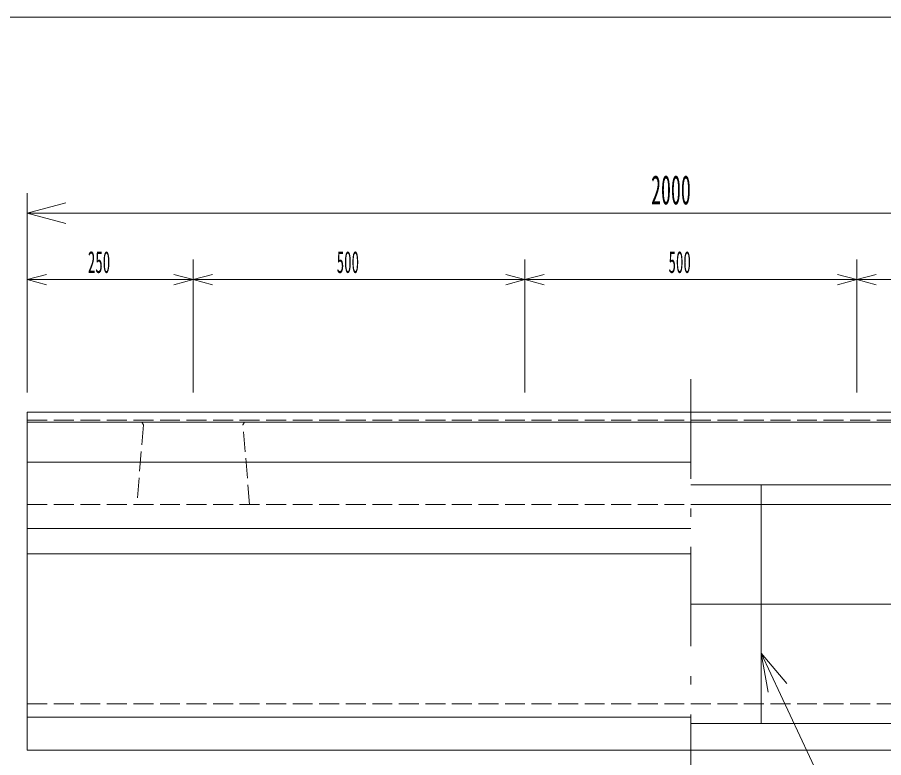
# Model space of a CAD drawing. Units: millimetres, scale not verified. Extents: x -25 to 3930, y 10 to 2860.
# Drawn here: x 1590 to 2895, y 1745 to 2860 of the extents above; entities that cross this region are included whole.
import ezdxf
from ezdxf.enums import TextEntityAlignment as Align

# ---------------------------------------------------------------- set-up
doc = ezdxf.new("R2010")
doc.units = ezdxf.units.MM
doc.header["$LTSCALE"] = 5
doc.linetypes.add('USER1', pattern=[50.5, 30, -9, 2.5, -9])
doc.linetypes.add('USER2', pattern=[8, 6, -2])
for name, color, linetype, lineweight in [('1', 7, 'Continuous', 18), ('17', 7, 'Continuous', 18), ('18', 7, 'Continuous', 18)]:
    doc.layers.add(name, color=color, linetype=linetype, lineweight=lineweight)
doc.styles.add('ＭＳ ゴシック', font='')
doc.styles.get('ＭＳ ゴシック').set_extended_font_data('MS Gothic')

msp = doc.modelspace()

# ---------------------------------------------------------------- linework, layer by layer
at = {"layer": '1'}
for p, q in [((-25, 2860), (3930, 2860)), ((1605, 2595), (1605, 2295)), ((1605, 2565), (1662.956, 2580.529)), ((3605, 2565), (1605, 2565)), ((1605, 2565), (1662.956, 2549.471)), ((1605, 2495), (1605, 2295)), ((1855, 2495), (1855, 2295)), ((1855, 2495), (1855, 2295)), ((2355, 2495), (2355, 2295)), ((2355, 2495), (2355, 2295)), ((2855, 2495), (2855, 2295)), ((2855, 2495), (2855, 2295)), ((1605, 2465), (1633.978, 2472.765)), ((1855, 2465), (1826.022, 2472.765)), ((1855, 2465), (1883.978, 2472.765)), ((2355, 2465), (2326.022, 2472.765)), ((2355, 2465), (2383.978, 2472.765)), ((2855, 2465), (2826.022, 2472.765)), ((2855, 2465), (2883.978, 2472.765)), ((1605, 2465), (1855, 2465)), ((1605, 2465), (1633.978, 2457.235)), ((1855, 2465), (1826.022, 2457.235)), ((1855, 2465), (2355, 2465)), ((1855, 2465), (1883.978, 2457.235)), ((2355, 2465), (2326.022, 2457.235)), ((2355, 2465), (2855, 2465)), ((2355, 2465), (2383.978, 2457.235)), ((2855, 2465), (2826.022, 2457.235)), ((2855, 2465), (3355, 2465)), ((2855, 2465), (2883.978, 2457.235)), ((3605, 2265), (1605, 2265)), ((1605, 2265), (1605, 1756)), ((2605, 2250), (1605, 2250)), ((3605, 2250), (2605, 2250)), ((1605, 2190), (2605, 2190)), ((1605, 2090), (2605, 2090)), ((2605, 2052), (1605, 2052)), ((2711, 1902.375), (2816.5, 1676.531)), ((2711, 1902.375), (2749.599, 1856.439)), ((2711, 1902.375), (2721.459, 1843.294)), ((1605, 1806), (2605, 1806)), ((1605, 1756), (3605, 1756))]:
    msp.add_line(p, q, dxfattribs=at)
at = {"layer": '1', "linetype": 'USER1'}
msp.add_line((2605, 2315), (2605, 1706), dxfattribs=at)
at = {"layer": '1', "linetype": 'USER2'}
for p, q in [((1605, 2253), (2605, 2253)), ((1780, 2246), (1770, 2126)), ((1777.5, 2250), (1780, 2246)), ((1930, 2246), (1932.5, 2250)), ((1940, 2126), (1930, 2246)), ((2605, 2253), (3605, 2253)), ((1605, 2126), (3605, 2126)), ((1605, 1826), (3605, 1826))]:
    msp.add_line(p, q, dxfattribs=at)
at = {"layer": '17'}
msp.add_line((2711, 2156), (2711, 1796), dxfattribs=at)
at = {"layer": '18'}
for p, q in [((2605, 2156), (3580, 2156)), ((3580, 2126), (2605, 2126)), ((3580, 1976), (2605, 1976)), ((3580, 1796), (2605, 1796))]:
    msp.add_line(p, q, dxfattribs=at)

# ---------------------------------------------------------------- texts
at = {"layer": '1', "style": 'ＭＳ ゴシック', "width": 0.5}
for s, height, p in [('2000', 43.99, (2545, 2565)), ('250', 32.99, (1696.25, 2465)), ('500', 32.99, (2071.25, 2465)), ('500', 32.99, (2571.25, 2465))]:
    msp.add_text(s, height=height, dxfattribs=at).set_placement(p, align=Align.BOTTOM_LEFT)

doc.saveas('drawing.dxf')
